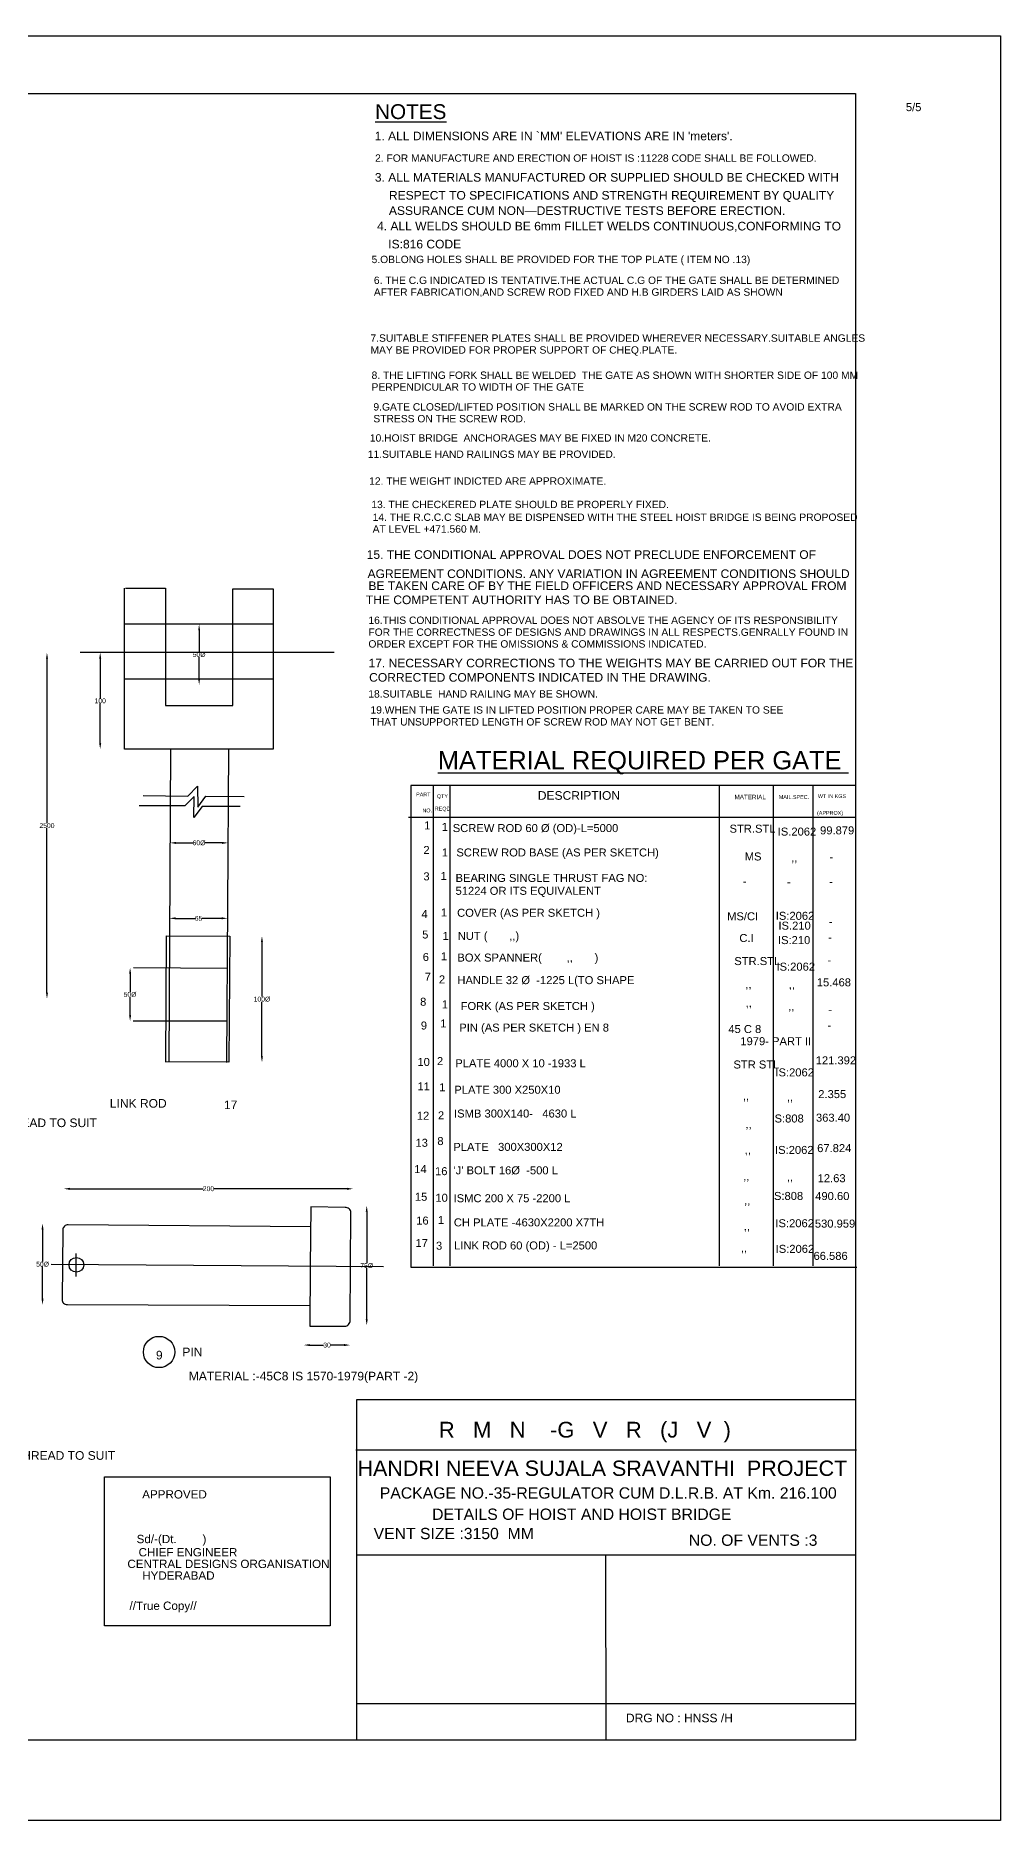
# Model space of a CAD drawing. Header units: metres. Extents: x 136 to 3094, y 92 to 1562.
# Drawn here: x 2299 to 3094, y 92 to 1562 of the extents above; entities that cross this region are included whole.
import ezdxf

# ---------------------------------------------------------------- set-up
doc = ezdxf.new("R2010")
doc.units = ezdxf.units.M
doc.header["$MEASUREMENT"] = 0
for name, color, linetype in [('DIMENSION', 7, 'Continuous'), ('DRAWING', 7, 'Continuous'), ('TEXT', 255, 'Continuous')]:
    doc.layers.add(name, color=color, linetype=linetype)
doc.styles.get("Standard").update_dxf_attribs({"font": 'ARIAL_1.TTF'})
doc.dimstyles.get("Standard").update_dxf_attribs({"dimtxt": 4, "dimasz": 5, "dimexe": 0.18, "dimexo": 0.0625, "dimgap": 0.09, "dimtad": 0, "dimtih": 1, "dimtoh": 1, "dimdec": 0, "dimzin": 0, "dimdsep": 46, "dimtxsty": 'Standard', "dimcen": 0, "dimse1": 1, "dimse2": 1, "dimadec": 0, "dimazin": 0, "dimtfac": 1, "dimtdec": 0, "dimtofl": 0, "dimtmove": 0, "dimatfit": 3, "dimfxl": 0, "dimtolj": 1, "dimtzin": 0, "dimarcsym": 0})
picture_1 = doc.add_image_def('image1.jpg', size_in_pixel=(7164, 3562))

# ---------------------------------------------------------------- blocks, each defined once
blk = doc.blocks.new('*D68')
at = {"layer": 'Defpoints', "color": 0}
for p in [(2311, 1053.7), (2308, 768.6), (2311, 768.6)]:
    blk.add_point(p, dxfattribs=at)
at = {"layer": 'DIMENSION', "color": 0, "lineweight": -2}
for p, q in [((2308, 1048.7), (2308, 913.3)), ((2308, 773.6), (2308, 909))]:
    blk.add_line(p, q, dxfattribs=at)
at = {"layer": 'DIMENSION', "color": 0}
for points in [[(2307.2, 1048.7), (2308.9, 1048.7), (2308, 1053.7)], [(2307.2, 773.6), (2308.9, 773.6), (2308, 768.6)]]:
    blk.add_solid(points, dxfattribs=at)
at = {"layer": 'DIMENSION', "color": 0, "insert": (2308, 911.2), "char_height": 4, "attachment_point": 5}
blk.add_mtext('\\A1;2500', dxfattribs=at)
blk = doc.blocks.new('*D69')
at = {"layer": 'Defpoints', "color": 0}
for p in [(2350.4, 1053.8), (2348.9, 974.3), (2351.9, 974.3)]:
    blk.add_point(p, dxfattribs=at)
at = {"layer": 'DIMENSION', "color": 0, "lineweight": -2}
for p, q in [((2351.9, 1048.8), (2351.9, 1016.2)), ((2351.9, 979.3), (2351.9, 1011.9))]:
    blk.add_line(p, q, dxfattribs=at)
at = {"layer": 'DIMENSION', "color": 0}
for points in [[(2351, 1048.8), (2352.7, 1048.8), (2351.9, 1053.8)], [(2351, 979.3), (2352.7, 979.3), (2351.9, 974.3)]]:
    blk.add_solid(points, dxfattribs=at)
at = {"layer": 'DIMENSION', "color": 0, "insert": (2351.9, 1014), "char_height": 4, "attachment_point": 5}
blk.add_mtext('\\A1;100', dxfattribs=at)
blk = doc.blocks.new('*D70')
at = {"layer": 'Defpoints', "color": 0}
for p in [(2441.5, 1077.1), (2433.4, 1027.2), (2441.5, 1027.2)]:
    blk.add_point(p, dxfattribs=at)
at = {"layer": 'DIMENSION', "color": 0, "lineweight": -2}
for p, q in [((2433.4, 1072.1), (2433.4, 1054.4)), ((2433.4, 1032.2), (2433.4, 1049.9))]:
    blk.add_line(p, q, dxfattribs=at)
at = {"layer": 'DIMENSION', "color": 0}
for points in [[(2432.6, 1072.1), (2434.2, 1072.1), (2433.4, 1077.1)], [(2432.6, 1032.2), (2434.2, 1032.2), (2433.4, 1027.2)]]:
    blk.add_solid(points, dxfattribs=at)
at = {"layer": 'DIMENSION', "color": 0, "insert": (2433.4, 1052.1), "char_height": 4, "attachment_point": 5}
blk.add_mtext('\\A1;50Ø', dxfattribs=at)
blk = doc.blocks.new('*D71')
at = {"layer": 'Defpoints', "color": 0}
for p in [(2457.3, 897), (2409.4, 891.3), (2457.3, 891)]:
    blk.add_point(p, dxfattribs=at)
at = {"layer": 'DIMENSION', "color": 0, "lineweight": -2}
for p, q in [((2414.4, 897), (2428.2, 897)), ((2452.3, 897), (2438.5, 897))]:
    blk.add_line(p, q, dxfattribs=at)
at = {"layer": 'DIMENSION', "color": 0}
for points in [[(2414.4, 897.8), (2414.4, 896.1), (2409.4, 897)], [(2452.3, 897.8), (2452.3, 896.1), (2457.3, 897)]]:
    blk.add_solid(points, dxfattribs=at)
at = {"layer": 'DIMENSION', "color": 0, "insert": (2433.3, 897), "char_height": 4, "attachment_point": 5}
blk.add_mtext('\\A1;60Ø', dxfattribs=at)
blk = doc.blocks.new('*D72')
at = {"layer": 'Defpoints', "color": 0}
for p in [(2409, 824.4), (2456.9, 834.8), (2456.9, 824.1)]:
    blk.add_point(p, dxfattribs=at)
at = {"layer": 'DIMENSION', "color": 0, "lineweight": -2}
for p, q in [((2414, 834.8), (2429.9, 834.8)), ((2451.9, 834.8), (2435.9, 834.8))]:
    blk.add_line(p, q, dxfattribs=at)
at = {"layer": 'DIMENSION', "color": 0}
for points in [[(2414, 835.7), (2414, 834), (2409, 834.8)], [(2451.9, 835.7), (2451.9, 834), (2456.9, 834.8)]]:
    blk.add_solid(points, dxfattribs=at)
at = {"layer": 'DIMENSION', "color": 0, "insert": (2432.9, 834.8), "char_height": 4, "attachment_point": 5}
blk.add_mtext('\\A1;65', dxfattribs=at)
blk = doc.blocks.new('*D73')
at = {"layer": 'Defpoints', "color": 0}
for p in [(2383.4, 794.1), (2376.5, 750.1), (2383.3, 750.1)]:
    blk.add_point(p, dxfattribs=at)
at = {"layer": 'DIMENSION', "color": 0, "lineweight": -2}
for p, q in [((2376.5, 789.1), (2376.5, 774.3)), ((2376.5, 755.1), (2376.5, 769.8))]:
    blk.add_line(p, q, dxfattribs=at)
at = {"layer": 'DIMENSION', "color": 0}
for points in [[(2375.7, 789.1), (2377.4, 789.1), (2376.5, 794.1)], [(2375.7, 755.1), (2377.4, 755.1), (2376.5, 750.1)]]:
    blk.add_solid(points, dxfattribs=at)
at = {"layer": 'DIMENSION', "color": 0, "insert": (2376.5, 772.1), "char_height": 4, "attachment_point": 5}
blk.add_mtext('\\A1;50Ø', dxfattribs=at)
blk = doc.blocks.new('*D74')
at = {"layer": 'Defpoints', "color": 0}
for p in [(2458.6, 820.2), (2458, 716.2), (2485.2, 716.2)]:
    blk.add_point(p, dxfattribs=at)
at = {"layer": 'DIMENSION', "color": 0, "lineweight": -2}
for p, q in [((2485.2, 815.2), (2485.2, 770.5)), ((2485.2, 721.2), (2485.2, 766))]:
    blk.add_line(p, q, dxfattribs=at)
at = {"layer": 'DIMENSION', "color": 0}
for points in [[(2484.3, 815.2), (2486, 815.2), (2485.2, 820.2)], [(2484.3, 721.2), (2486, 721.2), (2485.2, 716.2)]]:
    blk.add_solid(points, dxfattribs=at)
at = {"layer": 'DIMENSION', "color": 0, "insert": (2485.2, 768.2), "char_height": 4, "attachment_point": 5}
blk.add_mtext('\\A1;100Ø', dxfattribs=at)
blk = doc.blocks.new('*D112')
at = {"layer": 'Defpoints', "color": 0}
for p in [(2321.9, 612.6), (2560.3, 612.6), (2560.3, 612)]:
    blk.add_point(p, dxfattribs=at)
at = {"layer": 'DIMENSION', "color": 0, "lineweight": -2}
for p, q in [((2326.9, 612), (2436.6, 612)), ((2555.3, 612), (2445.6, 612))]:
    blk.add_line(p, q, dxfattribs=at)
at = {"layer": 'DIMENSION', "color": 0}
for points in [[(2326.9, 612.8), (2326.9, 611.1), (2321.9, 612)], [(2555.3, 612.8), (2555.3, 611.1), (2560.3, 612)]]:
    blk.add_solid(points, dxfattribs=at)
at = {"layer": 'DIMENSION', "color": 0, "insert": (2441.1, 612), "char_height": 4, "attachment_point": 5}
blk.add_mtext('\\A1;200', dxfattribs=at)
blk = doc.blocks.new('*D113')
at = {"layer": 'Defpoints', "color": 0}
for p in [(2309.3, 583.3), (2304.4, 516.4), (2309.3, 516.4)]:
    blk.add_point(p, dxfattribs=at)
at = {"layer": 'DIMENSION', "color": 0, "lineweight": -2}
for p, q in [((2304.4, 578.3), (2304.4, 552.1)), ((2304.4, 521.4), (2304.4, 547.6))]:
    blk.add_line(p, q, dxfattribs=at)
at = {"layer": 'DIMENSION', "color": 0}
for points in [[(2303.5, 578.3), (2305.2, 578.3), (2304.4, 583.3)], [(2303.5, 521.4), (2305.2, 521.4), (2304.4, 516.4)]]:
    blk.add_solid(points, dxfattribs=at)
at = {"layer": 'DIMENSION', "color": 0, "insert": (2304.4, 549.8), "char_height": 4, "attachment_point": 5}
blk.add_mtext('\\A1;50Ø ', dxfattribs=at)
blk = doc.blocks.new('*D114')
at = {"layer": 'Defpoints', "color": 0}
for p in [(2571.8, 598.1), (2571.5, 499.4), (2571.8, 499.4)]:
    blk.add_point(p, dxfattribs=at)
at = {"layer": 'DIMENSION', "color": 0, "lineweight": -2}
for p, q in [((2571.5, 593.1), (2571.5, 551)), ((2571.5, 504.4), (2571.5, 546.5))]:
    blk.add_line(p, q, dxfattribs=at)
at = {"layer": 'DIMENSION', "color": 0}
for points in [[(2570.7, 593.1), (2572.3, 593.1), (2571.5, 598.1)], [(2570.7, 504.4), (2572.3, 504.4), (2571.5, 499.4)]]:
    blk.add_solid(points, dxfattribs=at)
at = {"layer": 'DIMENSION', "color": 0, "insert": (2571.5, 548.7), "char_height": 4, "attachment_point": 5}
blk.add_mtext('\\A1;75Ø', dxfattribs=at)
blk = doc.blocks.new('*D115')
at = {"layer": 'Defpoints', "color": 0}
for p in [(2519.6, 483.2), (2557.9, 483.2), (2557.9, 483.2)]:
    blk.add_point(p, dxfattribs=at)
at = {"layer": 'DIMENSION', "color": 0, "lineweight": -2}
for p, q in [((2524.6, 483.2), (2535.8, 483.2)), ((2552.9, 483.2), (2541.7, 483.2))]:
    blk.add_line(p, q, dxfattribs=at)
at = {"layer": 'DIMENSION', "color": 0}
for points in [[(2524.6, 484.1), (2524.6, 482.4), (2519.6, 483.2)], [(2552.9, 484.1), (2552.9, 482.4), (2557.9, 483.2)]]:
    blk.add_solid(points, dxfattribs=at)
at = {"layer": 'DIMENSION', "color": 0, "insert": (2538.8, 483.2), "char_height": 4, "attachment_point": 5}
blk.add_mtext('\\A1;30', dxfattribs=at)

msp = doc.modelspace()

# ---------------------------------------------------------------- linework, layer by layer
at = {"layer": 'DIMENSION'}
msp.add_lwpolyline([(2331.7, 558.7), (2331.7, 539.7)], dxfattribs=at)
for centre, radius in [((2332.3, 549.3), 6.08), ((2400.4, 477.5), 12.9)]:
    msp.add_circle(centre, radius, dxfattribs=at)
at = {"layer": 'DRAWING'}
for points in [[(270, 1514.4), (2974.3, 1514.4), (2974.3, 157.7), (270, 157.7)], [(2974.3, 157.7), (2563.3, 157.7), (2563.3, 438.4), (2974.3, 438.4)], [(2355.4, 374.6), (2541.5, 374.6), (2541.5, 251.9), (2355.4, 251.9)]]:
    msp.add_lwpolyline(points, close=True, dxfattribs=at)
for points in [[(2372.6, 1106.8), (2405.7, 1106.8), (2405.7, 1010.2), (2461.1, 1010.2), (2461.1, 1106.2), (2494.5, 1106.2), (2494.5, 974.2), (2372, 974.2), (2372, 1106.8)], [(2494.5, 1077.1), (2461.1, 1077.1), (2372, 1077.1)], [(2544.8, 1053.8), (2335.5, 1053.8)], [(2372, 1032.2), (2494.5, 1032.2)], [(2409.8, 974.2), (2408.4, 716.3)], [(2456.2, 716), (2457.8, 974.2)], [(2387.2, 936), (2424.2, 935.6), (2432.1, 943.6), (2432.2, 926.4), (2438.9, 935.5), (2470.4, 935.1)], [(2467.3, 927.1), (2436, 927.1), (2428.9, 917.9), (2429.4, 935.3), (2421.6, 927.4), (2384, 927.4)], [(2406, 716.2), (2406.6, 820.4), (2458.6, 820.2), (2458, 716.2), (2406, 716.5)], [(2456.7, 793.6), (2379.3, 794.1)], [(2456.4, 750), (2379, 750.1)], [(2585.3, 547.7), (2311.6, 549.5)]]:
    msp.add_lwpolyline(points, dxfattribs=at)
for points in [[(2524.9, 548), (2524.6, 498.9), (2553.3, 498.8, 0.426745), (2557.8, 503.5), (2558.4, 592.4, 0.437279), (2553.8, 596.6), (2525.4, 597), (2524.9, 548)], [(2525.2, 580.6), (2325.4, 582.3, 0.419137), (2321.1, 578.1), (2320.4, 520.8, 0.442066), (2324.8, 516.7), (2524.7, 515.7)]]:
    msp.add_lwpolyline(points, format="xyb", dxfattribs=at)
at = {"layer": 'TEXT'}
for points in [[(2974.1, 944.4), (2607.8, 944.4), (2607.8, 547.4), (2975.5, 547.4)], [(2626.6, 548.5), (2626.6, 943.8)], [(2640.4, 548.5), (2640.4, 943.8)], [(2862.2, 548.5), (2862.2, 943.8)], [(2906.8, 548.5), (2906.8, 943.8)], [(2939.5, 548.5), (2939.5, 943.8)], [(2605.9, 918.2), (2974.7, 918.2)], [(2562.6, 397), (2975, 397)], [(2973.8, 310), (2563.4, 310)], [(2768.8, 157.7), (2768.6, 310)], [(2563.3, 187.8), (2974.3, 187.8)]]:
    msp.add_lwpolyline(points, dxfattribs=at)

# ---------------------------------------------------------------- texts
at = {"layer": 'DRAWING'}
for s, height, p in [('%%UNOTES', 12.21, (2578.4, 1493.4)), ('APPROVED', 6.86, (2386.5, 356.8)), ('Sd/-(Dt.        )', 6.856, (2381.9, 320)), ('CHIEF ENGINEER', 6.856, (2383.5, 309.1)), ('CENTRAL DESIGNS ORGANISATION', 6.856, (2374.3, 299.5)), ('HYDERABAD', 6.86, (2386.5, 289.9)), ('//True Copy//', 6.856, (2376, 265))]:
    msp.add_text(s, height=height, dxfattribs=at).set_placement(p)
at = {"layer": 'TEXT'}
for s, height, p in [('5/5', 6.59, (3015.8, 1499.9)), ("1. ALL DIMENSIONS ARE IN `MM' ELEVATIONS ARE IN 'meters'.", 7.099, (2578.1, 1475.9)), ('2. FOR MANUFACTURE AND ERECTION OF HOIST IS :11228 CODE SHALL BE FOLLOWED.', 6.064, (2578.4, 1458.2)), ('3. ALL MATERIALS MANUFACTURED OR SUPPLIED SHOULD BE CHECKED WITH', 7.099, (2578.2, 1441.8)), ('RESPECT TO SPECIFICATIONS AND STRENGTH REQUIREMENT BY QUALITY', 7.099, (2589.8, 1427)), ('ASSURANCE CUM NON—DESTRUCTIVE TESTS BEFORE ERECTION.', 7.099, (2589.8, 1414.4)), ('4. ALL WELDS SHOULD BE 6mm FILLET WELDS CONTINUOUS,CONFORMING TO', 7.099, (2580, 1401.6)), (' IS:816 CODE', 7.099, (2586.5, 1386.8)), ('5.OBLONG HOLES SHALL BE PROVIDED FOR THE TOP PLATE ( ITEM NO .13)', 6.064, (2575.5, 1374.7)), ('AFTER FABRICATION,AND SCREW ROD FIXED AND H.B GIRDERS LAID AS SHOWN ', 6.064, (2577.4, 1347.8)), ('6. THE C.G INDICATED IS TENTATIVE.THE ACTUAL C.G OF THE GATE SHALL BE DETERMINED', 6.064, (2577.4, 1357.5)), ('7.SUITABLE STIFFENER PLATES SHALL BE PROVIDED WHEREVER NECESSARY.SUITABLE ANGLES ', 6.064, (2574.6, 1309.9)), ('MAY BE PROVIDED FOR PROPER SUPPORT OF CHEQ.PLATE.', 6.064, (2574.6, 1300.1)), ('8. THE LIFTING FORK SHALL BE WELDED  THE GATE AS SHOWN WITH SHORTER SIDE OF 100 MM', 6.064, (2575.5, 1279.3)), ('PERPENDICULAR TO WIDTH OF THE GATE  ', 6.064, (2575.5, 1269.6)), ('9.GATE CLOSED/LIFTED POSITION SHALL BE MARKED ON THE SCREW ROD TO AVOID EXTRA', 6.064, (2577, 1253.2)), ('STRESS ON THE SCREW ROD.', 6.064, (2577, 1243.5)), ('10.HOIST BRIDGE  ANCHORAGES MAY BE FIXED IN M20 CONCRETE.', 6.064, (2574.1, 1227.6)), ('11.SUITABLE HAND RAILINGS MAY BE PROVIDED.', 6.064, (2572.4, 1214.2)), ('12. THE WEIGHT INDICTED ARE APPROXIMATE. ', 6.064, (2573.5, 1192.1)), ('13. THE CHECKERED PLATE SHOULD BE PROPERLY FIXED.', 6.064, (2575.3, 1172.8)), ('14. THE R.C.C.C SLAB MAY BE DISPENSED WITH THE STEEL HOIST BRIDGE IS BEING PROPOSED', 6.064, (2576.4, 1162.3)), ('AT LEVEL +471.560 M.', 6.064, (2576.4, 1152.6)), ('15. THE CONDITIONAL APPROVAL DOES NOT PRECLUDE ENFORCEMENT OF', 7.099, (2571.5, 1131)), ('AGREEMENT CONDITIONS. ANY VARIATION IN AGREEMENT CONDITIONS SHOULD', 7.099, (2572.2, 1115.2)), ('BE TAKEN CARE OF BY THE FIELD OFFICERS AND NECESSARY APPROVAL FROM', 7.099, (2572.9, 1105.3)), ('THE COMPETENT AUTHORITY HAS TO BE OBTAINED.', 7.099, (2570.8, 1093.7)), ('16.THIS CONDITIONAL APPROVAL DOES NOT ABSOLVE THE AGENCY OF ITS RESPONSIBILITY', 6.064, (2572.9, 1077.4)), ('FOR THE CORRECTNESS OF DESIGNS AND DRAWINGS IN ALL RESPECTS.GENRALLY FOUND IN', 6.064, (2572.9, 1067.6)), ('ORDER EXCEPT FOR THE OMISSIONS & COMMISSIONS INDICATED. ', 6.064, (2572.9, 1057.9)), ('17. NECESSARY CORRECTIONS TO THE WEIGHTS MAY BE CARRIED OUT FOR THE', 7.099, (2573, 1041.6)), ('CORRECTED COMPONENTS INDICATED IN THE DRAWING.', 7.099, (2573.5, 1029.8)), ('18.SUITABLE  HAND RAILING MAY BE SHOWN.', 6.064, (2572.8, 1016.7)), ('19.WHEN THE GATE IS IN LIFTED POSITION PROPER CARE MAY BE TAKEN TO SEE ', 6.064, (2574.6, 1003.5)), ('THAT UNSUPPORTED LENGTH OF SCREW ROD MAY NOT GET BENT.', 6.064, (2574.6, 993.7)), ('%%UMATERIAL REQUIRED PER GATE ', 14.986, (2630.1, 957.6)), ('PART', 3.18, (2612.2, 935.3)), ('REQD', 3.18, (2627.6, 923.6)), ('QTY', 3.18, (2629.3, 933.9)), ('DESCRIPTION', 7.099, (2712.5, 932.5)), ('MATERIAL', 3.69, (2874.6, 932.9)), ('MAIL.SPEC.', 3.18, (2911.1, 933.2)), ('WT IN KGS', 3.18, (2943.3, 933.9)), ('NO.', 3.18, (2617.4, 922.1)), ('1', 6.59, (2618.8, 908.1)), ('1', 6.59, (2633.3, 906.9)), ('SCREW ROD 60 Ø (OD)-L=5000', 6.594, (2642.4, 905.9)), ('STR.STL', 6.59, (2870.5, 905.4)), ('(APPROX)', 3.18, (2942.6, 920.1)), ('IS.2062', 6.59, (2910.2, 903)), ('99.879', 6.59, (2945.1, 904)), ('2', 6.59, (2618.2, 887.8)), ('1', 6.59, (2633.4, 885.8)), ('SCREW ROD BASE (AS PER SKETCH)', 6.594, (2645.4, 885.8)), ('MS ', 6.59, (2883, 882.5)), (',,', 6.59, (2921.3, 881.5)), ('-', 6.59, (2952.8, 882.1)), ('3', 6.59, (2618.2, 866.1)), ('1', 6.59, (2632.4, 866.5)), ('BEARING SINGLE THRUST FAG NO:', 6.594, (2644.7, 864.8)), ('51224 OR ITS EQUIVALENT ', 6.594, (2644.7, 854.2)), ('-', 6.59, (2881.5, 862)), ('-', 6.59, (2917.8, 861.6)), ('-', 6.59, (2952.6, 861.8)), ('4', 6.59, (2616.6, 835.1)), ('1', 6.59, (2632.6, 836.4)), ('COVER (AS PER SKETCH )', 6.594, (2646, 836.1)), ('MS/CI', 6.59, (2868.5, 833.2)), ('IS:2062', 6.59, (2908.6, 833.6)), ('5', 6.59, (2617.2, 818.2)), ('1', 6.59, (2634, 817.1)), ('NUT (       ,,)', 6.594, (2646.5, 817.1)), ('IS.210', 6.59, (2910.8, 825.5)), ('-', 6.59, (2952.4, 828.8)), ('C.I', 6.59, (2878.6, 815.3)), ('IS:210', 6.59, (2910.4, 813.6)), ('-', 6.59, (2951.7, 815.9)), ('6', 6.59, (2617.7, 799.7)), ('1', 6.59, (2632.6, 800.2)), ('BOX SPANNER(        ,,       )', 6.594, (2646.2, 799.2)), ('STR.STL', 6.59, (2874.4, 796.3)), ('IS:2062', 6.59, (2909.2, 791.7)), ('-', 6.59, (2951.3, 797.1)), ('7', 6.59, (2619.3, 783.4)), ('2', 6.59, (2631, 781.2)), ('HANDLE 32 Ø  -1225 L(TO SHAPE', 6.594, (2646.2, 780.6)), ('15.468', 6.59, (2942.4, 778.8)), ('8', 6.59, (2615.5, 762.8)), ('1', 6.59, (2633.4, 760.6)), ('FORK (AS PER SKETCH )', 6.594, (2648.9, 759.3)), (',,', 6.59, (2883.5, 777.2)), (',,', 6.59, (2919.3, 776.9)), ('1', 6.59, (2632.1, 744.9)), (',,', 6.59, (2883.8, 761.8)), (',,', 6.59, (2918.8, 759.1)), ('-', 6.59, (2951.9, 756.5)), ('9', 6.59, (2616.1, 743.2)), ('PIN (AS PER SKETCH ) EN 8', 6.594, (2647.8, 741.5)), ('45 C 8', 6.59, (2869.5, 740.3)), ('1979- PART II', 6.594, (2879.4, 730.3)), ('-', 6.59, (2951.2, 743.4)), ('2', 6.59, (2629.4, 713.9)), ('121.392', 6.59, (2941.5, 714.5)), ('10', 6.59, (2613.3, 713.2)), ('PLATE 4000 X 10 -1933 L', 6.594, (2644.5, 712.1)), ('STR STL ', 6.59, (2873.7, 711.1)), ('IS:2062', 6.59, (2908.3, 704.6)), ('11', 6.59, (2613.3, 693.1)), ('1', 6.59, (2631.3, 692.4)), ('PLATE 300 X250X10 ', 6.594, (2643.7, 690.3)), ('2.355', 6.59, (2943.6, 686.7)), ('LINK ROD ', 7.1, (2359.8, 678.8)), ('17', 7.1, (2453.9, 677.6)), ('ISMB 300X140-   4630 L', 6.594, (2643.5, 670.7)), (',,', 6.59, (2881.5, 685.1)), (',,', 6.59, (2917.8, 684.3)), ('SQUARE THREAD TO SUIT ', 7.099, (2221.9, 662.8)), ('12', 6.59, (2612.8, 668.9)), ('2', 6.59, (2630.2, 669.2)), (',,', 6.59, (2883.6, 662)), ('S:808', 6.59, (2907.6, 666.6)), ('363.40', 6.59, (2941.7, 667.3)), ('13', 6.59, (2611.7, 646.6)), ('8', 6.59, (2629.7, 648)), ('PLATE   300X300X12 ', 6.594, (2642.9, 643.2)), ('IS:2062', 6.59, (2908, 640.7)), ('67.824', 6.59, (2942.7, 642.2)), (',,', 6.59, (2883, 640.7)), ('14', 6.59, (2610.6, 624.9)), ('16', 6.59, (2627.8, 623.2)), ("'J' BOLT 16Ø  -500 L", 6.594, (2643.1, 623.9)), (',,', 6.59, (2881.7, 619.1)), (',,', 6.59, (2917.8, 618.4)), ('12.63', 6.59, (2943.1, 617.4)), ('15', 6.59, (2611.2, 602.1)), ('10', 6.59, (2628.1, 601.3)), ('ISMC 200 X 75 -2200 L', 6.594, (2643.1, 600.9)), ('S:808', 6.59, (2907.1, 602.8)), ('490.60', 6.59, (2941.1, 602.7)), ('16', 6.59, (2612.3, 582.5)), ('1', 6.59, (2630.2, 583)), (',,', 6.59, (2882.5, 599.1)), ('CH PLATE -4630X2200 X7TH ', 6.594, (2643.3, 581)), (',,', 6.59, (2882.2, 577.8)), ('IS:2062', 6.59, (2908.3, 580.3)), ('530.959', 6.59, (2940.8, 580)), ('17', 6.59, (2611.7, 564)), ('3', 6.59, (2628.6, 561.8)), ('LINK ROD 60 (OD) - L=2500', 6.594, (2643.5, 562)), (',,', 6.59, (2879.9, 559.9)), ('IS:2062', 6.59, (2908.5, 559.2)), ('66.586', 6.59, (2939.7, 553.4)), ('9', 7.1, (2397.8, 471.4)), ('PIN ', 7.1, (2419.6, 474)), ('MATERIAL :-45C8 IS 1570-1979(PART -2)', 7.099, (2424.9, 454.1)), ('R   M   N    -G   V   R   (J   V  )', 12.978, (2630.9, 407)), ('SQUARE THREAD TO SUIT ', 7.099, (2236.9, 388.7)), ('HANDRI NEEVA SUJALA SRAVANTHI  PROJECT', 12.682, (2563.9, 375.4)), ('PACKAGE NO.-35-REGULATOR CUM D.L.R.B. AT Km. 216.100', 9.292, (2582.3, 356.7)), ('DETAILS OF HOIST AND HOIST BRIDGE ', 9.292, (2625.4, 339.2)), ('VENT SIZE :3150  MM', 9.292, (2577.2, 323.3)), ('NO. OF VENTS :3', 9.292, (2836.9, 317.8)), ('DRG NO : HNSS /H', 7.099, (2785.1, 172.4))]:
    msp.add_text(s, height=height, dxfattribs=at).set_placement(p)

# ---------------------------------------------------------------- dimensions: what is measured, and where the dimension line sits
at = {"layer": 'DIMENSION'}
for base, p1, p2, text, picture, middle in [((2433.4, 1027.2), (2441.5, 1077.1), (2441.5, 1027.2), '50Ø', '*D70', (2433.4, 1052.1)), ((2308, 768.6), (2311, 1053.7), (2311, 768.6), '2500', '*D68', (2308, 911.2)), ((2351.9, 974.3), (2350.4, 1053.8), (2348.9, 974.3), '100', '*D69', (2351.9, 1014)), ((2485.2, 716.2), (2458.6, 820.2), (2458, 716.2), '100Ø', '*D74', (2485.2, 768.2)), ((2376.5, 750.1), (2383.4, 794.1), (2383.3, 750.1), '50Ø', '*D73', (2376.5, 772.1)), ((2571.5, 499.4), (2571.8, 598.1), (2571.8, 499.4), '75Ø', '*D114', (2571.5, 548.7)), ((2304.4, 516.4), (2309.3, 583.3), (2309.3, 516.4), '50Ø ', '*D113', (2304.4, 549.8))]:
    dim = msp.add_linear_dim(base=base, p1=p1, p2=p2, angle=90, text=text, dimstyle='Standard', dxfattribs=at)
    dim.commit()
    dim.dimension.update_dxf_attribs({"geometry": picture, "text_midpoint": middle})
for base, p1, p2, text, picture, middle in [((2457.3, 897), (2409.4, 891.3), (2457.3, 891), '60Ø', '*D71', (2433.3, 897)), ((2456.9, 834.8), (2409, 824.4), (2456.9, 824.1), '65', '*D72', (2432.9, 834.8)), ((2560.3, 612), (2321.9, 612.6), (2560.3, 612.6), '200', '*D112', (2441.1, 612)), ((2557.9, 483.2), (2519.6, 483.2), (2557.9, 483.2), '30', '*D115', (2538.8, 483.2))]:
    dim = msp.add_linear_dim(base=base, p1=p1, p2=p2, text=text, dimstyle='Standard', dxfattribs=at)
    dim.commit()
    dim.dimension.update_dxf_attribs({"geometry": picture, "text_midpoint": middle})

# ---------------------------------------------------------------- pictures from other files: only their frames are drawn
at = {"color": 2}
image = msp.add_image(picture_1, insert=(136.3, 91.6), size_in_units=(2957.4, 1470.4), dxfattribs=dict(at, fade=36))
image.dxf.flags = 7

doc.saveas('drawing.dxf')
